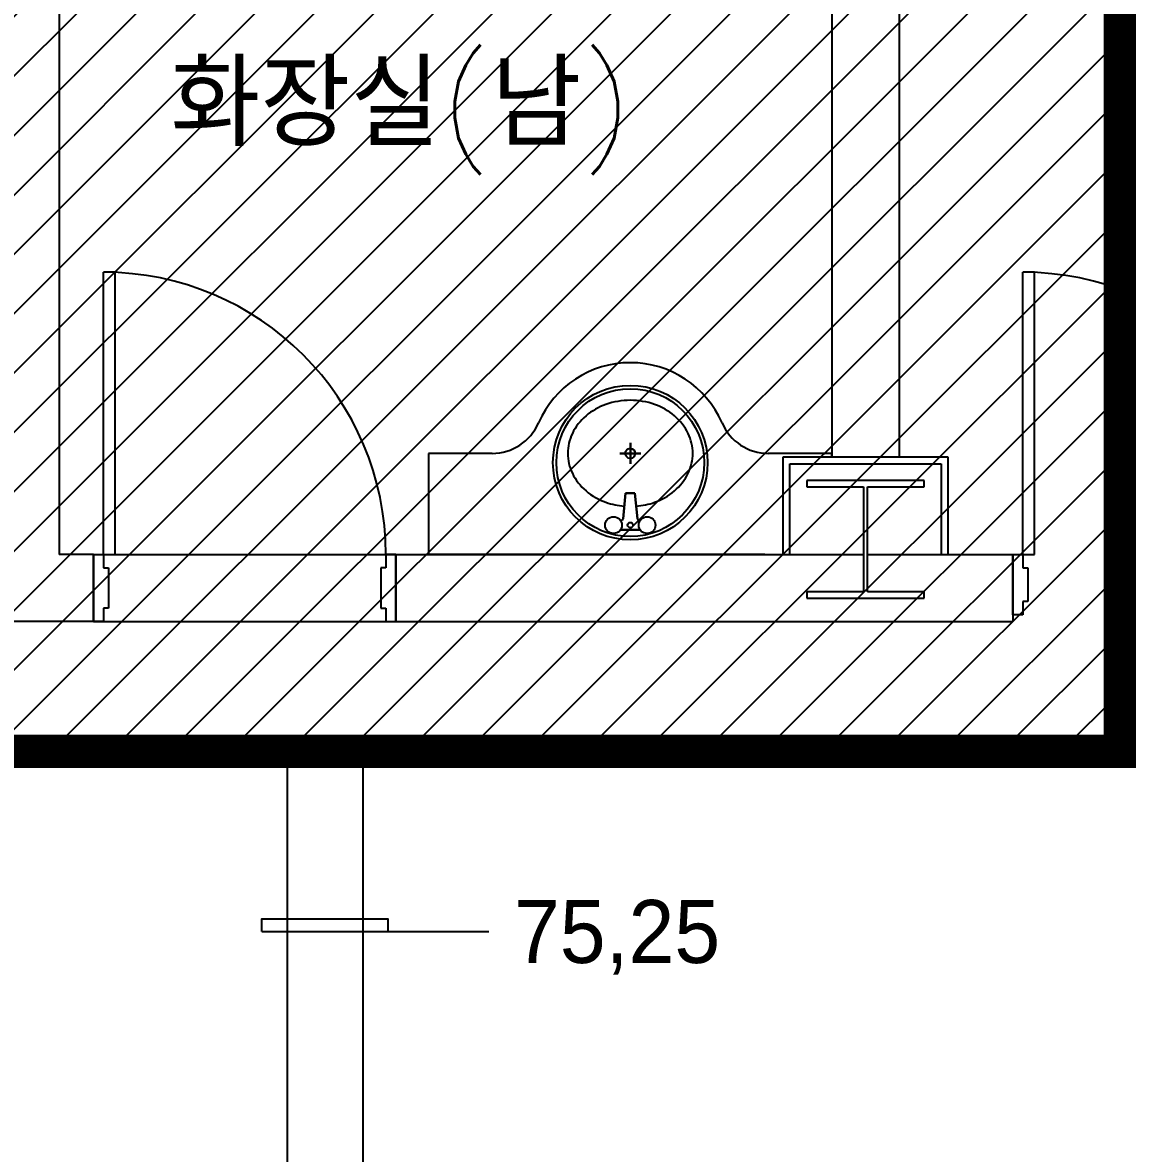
# Model space of a CAD drawing. Header units: millimetres. Extents: x 83956 to 461956, y 36707 to 125807.
# Drawn here: x 227787 to 231075, y 52418 to 55784 of the extents above; entities that cross this region are included whole.
import ezdxf

# ---------------------------------------------------------------- set-up
doc = ezdxf.new("R2010")
doc.units = ezdxf.units.MM
doc.header["$LTSCALE"] = 100
doc.header["$MEASUREMENT"] = 0
doc.linetypes.add('HID', pattern=[2.3, 1.5, -0.8])
doc.layers.add('ARCH', color=9, linetype='CONTINUOUS')
doc.layers.add('PIPE', color=3, linetype='CONTINUOUS')
doc.styles.add('GHS', font='romans.shx', dxfattribs={"bigfont": 'ghs.shx'})
doc.styles.add('gr', font='Gulim.ttf')

msp = doc.modelspace()

# ---------------------------------------------------------------- hatches: boundary and pattern name
at = {"layer": 'PIPE', "ltscale": 2}
h = msp.add_hatch(dxfattribs=at)
h.set_pattern_fill('ANSI31', color=1, scale=1000, style=0)
h.set_pattern_definition([(45, (-1494911.26, -8621795.83), (-88.3883476, 88.3883476), [])])
h.paths.add_polyline_path([(224388, 57950.6), (231053.8, 57950.6), (231053.8, 53615.1), (224388, 53615.1)])

# ---------------------------------------------------------------- linework, layer by layer
at = {"layer": 'ARCH'}
for p, q in [((227895.3, 57301.3), (227895.3, 54201.3)), ((230195.3, 57301.3), (230195.3, 54491.3)), ((230395.3, 57301.3), (230395.3, 54491.3)), ((228062.8, 55041.3), (228027.8, 55041.3)), ((228027.8, 54201.3), (228027.8, 55041.3)), ((228062.8, 54201.3), (228062.8, 55041.3)), ((230798.4, 55041.3), (230763.4, 55041.3)), ((230763.4, 54201.3), (230763.4, 55041.3)), ((230798.4, 54201.3), (230798.4, 55041.3)), ((229594.7, 54533.1), (229594.7, 54471.1)), ((229595.9, 54533.1), (229595.9, 54471.1)), ((229184.5, 54502.1), (228995.3, 54502.1)), ((228995.3, 54502.1), (228995.3, 54202.1)), ((229564.2, 54502), (229626.3, 54502)), ((229626.3, 54502), (229564.2, 54502)), ((230195.3, 54502.1), (230006.1, 54502.1)), ((230195.3, 54491.3), (230195.3, 54502.1)), ((230050.3, 54201.3), (230050.3, 54491.3)), ((230050.3, 54491.3), (230540.3, 54491.3)), ((230070.3, 54201.3), (230070.3, 54471.3)), ((230070.3, 54471.3), (230520.3, 54471.3)), ((230520.3, 54471.3), (230520.3, 54201.3)), ((230540.3, 54491.3), (230540.3, 54201.3)), ((230470.3, 54421.3), (230120.3, 54421.3)), ((230120.3, 54421.3), (230120.3, 54402.3)), ((230120.3, 54402.3), (230289.3, 54402.3)), ((230289.3, 54402.3), (230289.3, 54090.3)), ((230301.3, 54090.3), (230301.3, 54402.3)), ((230301.3, 54402.3), (230470.3, 54402.3)), ((230470.3, 54402.3), (230470.3, 54421.3)), ((229574, 54307.2), (229581.3, 54383.6)), ((229581.3, 54383.6), (229574, 54307.2)), ((229581.3, 54383.6), (229609.3, 54383.6)), ((229609.3, 54383.6), (229581.3, 54383.6)), ((229609.3, 54383.6), (229616.5, 54307.2)), ((229616.5, 54307.2), (229609.3, 54383.6)), ((229566, 54302.6), (229569.1, 54302.6)), ((229569.1, 54302.6), (229566, 54302.6)), ((229621.5, 54302.6), (229624.5, 54302.6)), ((229624.5, 54302.6), (229621.5, 54302.6)), ((229566, 54274.6), (229624.5, 54274.6)), ((229624.5, 54274.6), (229566, 54274.6)), ((227997.8, 54201.3), (227895.3, 54201.3)), ((227997.8, 54201.3), (227997.8, 54001.3)), ((227997.8, 54201.3), (228897.8, 54201.3)), ((227997.8, 54201.3), (228027.8, 54201.3)), ((227997.8, 54001.3), (227997.8, 54201.3)), ((228027.8, 54201.3), (228062.8, 54201.3)), ((228027.8, 54201.3), (228027.8, 54161.3)), ((228897.8, 54201.3), (228867.8, 54201.3)), ((228867.8, 54201.3), (228867.8, 54161.3)), ((228897.8, 54201.3), (228897.8, 54001.3)), ((228897.8, 54201.3), (230289.3, 54201.3)), ((228897.8, 54001.3), (228897.8, 54201.3)), ((228995.3, 54202.1), (229995.3, 54202.1)), ((230301.3, 54201.3), (230733.4, 54201.3)), ((230733.4, 54201.3), (230733.4, 54001.3)), ((230733.4, 54201.3), (230763.4, 54201.3)), ((230733.4, 54021.3), (230733.4, 54201.3)), ((230763.4, 54201.3), (230798.4, 54201.3)), ((230763.4, 54201.3), (230763.4, 54161.3)), ((228027.8, 54161.3), (228042.8, 54161.3)), ((228042.8, 54161.3), (228042.8, 54041.3)), ((228867.8, 54161.3), (228852.8, 54161.3)), ((228852.8, 54161.3), (228852.8, 54041.3)), ((230763.4, 54161.3), (230778.4, 54161.3)), ((230778.4, 54161.3), (230778.4, 54061.3)), ((230289.3, 54090.3), (230120.3, 54090.3)), ((230120.3, 54090.3), (230120.3, 54071.3)), ((230120.3, 54071.3), (230470.3, 54071.3)), ((230470.3, 54090.3), (230301.3, 54090.3)), ((230470.3, 54071.3), (230470.3, 54090.3)), ((228042.8, 54041.3), (228027.8, 54041.3)), ((228027.8, 54041.3), (228027.8, 54001.3)), ((228852.8, 54041.3), (228867.8, 54041.3)), ((228867.8, 54041.3), (228867.8, 54001.3)), ((230778.4, 54061.3), (230763.4, 54061.3)), ((230763.4, 54061.3), (230763.4, 54021.3)), ((227997.8, 54001.3), (227605.8, 54001.3)), ((227997.8, 54001.3), (228897.8, 54001.3)), ((228027.8, 54001.3), (227997.8, 54001.3)), ((228867.8, 54001.3), (228897.8, 54001.3)), ((228897.8, 54001.3), (230733.4, 54001.3)), ((230763.4, 54021.3), (230733.4, 54021.3))]:
    msp.add_line(p, q, dxfattribs=at)
at = {"layer": 'ARCH', "linetype": 'ByBlock', "ltscale": 2}
for p, q in [((228027.8, 54201.3), (228867.8, 54201.3)), ((228027.8, 54001.3), (228867.8, 54001.3))]:
    msp.add_line(p, q, dxfattribs=at)
at = {"layer": 'ARCH'}
for centre, radius in [((229595.3, 54474.6), 230), ((229595.3, 54474.6), 230), ((229595.3, 54474.6), 220), ((229595.3, 54474.6), 220), ((229595.3, 54502.1), 15), ((229595.3, 54502.1), 15), ((229545.3, 54288.6), 25), ((229545.3, 54288.6), 25), ((229645.3, 54288.6), 25), ((229645.3, 54288.6), 25), ((229595.3, 54288.6), 8), ((229595.3, 54288.6), 8)]:
    msp.add_circle(centre, radius, dxfattribs=at)
for centre, radius, start, end in [((228027.8, 54201.3), 840, 360, 90), ((230763.4, 54201.3), 840, 0, 90), ((229595.3, 54474.6), 297.5, 23.3688, 156.6312), ((229584.9, 54471.3), 187.1, 109.3849, 130.3466), ((229584.9, 54471.3), 187.1, 109.3849, 130.3466), ((229595.3, 54441.7), 218.4, 90, 109.3849), ((229595.3, 54441.7), 218.4, 90, 109.3849), ((229595.3, 54441.7), 218.4, 70.6151, 90), ((229595.3, 54441.7), 218.4, 70.6151, 90), ((229605.7, 54471.3), 187.1, 49.6534, 70.6151), ((229605.7, 54471.3), 187.1, 49.6534, 70.6151), ((229568.9, 54490.1), 162.4, 130.3466, 154.0053), ((229568.9, 54490.1), 162.4, 130.3466, 154.0053), ((229621.6, 54490.1), 162.4, 25.9947, 49.6534), ((229621.6, 54490.1), 162.4, 25.9947, 49.6534), ((229184.5, 54652.1), 150, 270, 336.6312), ((230006.1, 54652.1), 150, 203.3688, 270), ((229544.2, 54502.1), 134.9, 154.0053, 180), ((229544.2, 54502.1), 134.9, 154.0053, 180), ((229646.3, 54502.1), 134.9, 0, 25.9947), ((229646.3, 54502.1), 134.9, 0, 25.9947), ((229544.2, 54502.1), 134.9, 180, 205.9947), ((229544.2, 54502.1), 134.9, 180, 205.9947), ((229646.3, 54502.1), 134.9, 334.0053, 360), ((229646.3, 54502.1), 134.9, 334.0053, 360), ((229568.9, 54514.2), 162.4, 205.9947, 229.6534), ((229568.9, 54514.2), 162.4, 205.9947, 229.6534), ((229621.6, 54514.2), 162.4, 310.3466, 334.0053), ((229621.6, 54514.2), 162.4, 310.3466, 334.0053), ((229584.9, 54533), 187.1, 229.6534, 250.6151), ((229584.9, 54533), 187.1, 229.6534, 250.6151), ((229605.7, 54533), 187.1, 289.3849, 310.3466), ((229605.7, 54533), 187.1, 289.3849, 310.3466), ((229595.3, 54562.5), 218.4, 250.6151, 265.3623), ((229595.3, 54562.5), 218.4, 250.6151, 265.3623), ((229595.3, 54562.5), 218.4, 274.6377, 289.3849), ((229595.3, 54562.5), 218.4, 274.6377, 289.3849), ((229569.1, 54307.6), 5, 270, 354.6091), ((229569.1, 54307.6), 5, 270, 354.6091), ((229621.5, 54307.6), 5, 185.3909, 270), ((229621.5, 54307.6), 5, 185.3909, 270)]:
    msp.add_arc(centre, radius, start, end, dxfattribs=at)
at = {"layer": 'PIPE', "color": 4, "ltscale": 2}
msp.add_line((228574.1, 53615.1), (228574.1, 51759), dxfattribs=at)
at = {"layer": 'PIPE', "ltscale": 2}
msp.add_line((228799.1, 53615.1), (228799.1, 51744), dxfattribs=at)
at = {"layer": 'PIPE', "color": 1, "ltscale": 2}
msp.add_line((228499.1, 53078.7), (229174.1, 53078.7), dxfattribs=at)
at = {"layer": 'PIPE', "linetype": 'HID', "ltscale": 2, "const_width": 100}
msp.add_lwpolyline([(224388, 57950.6), (231053.8, 57950.6), (231053.8, 53615.1), (224388, 53615.1)], close=True, dxfattribs=at)
at = {"layer": 'PIPE', "color": 1, "ltscale": 2}
msp.add_lwpolyline([(228499.1, 53078.7), (228499.1, 53116.2), (228874.1, 53116.2), (228874.1, 53078.7)], dxfattribs=at)

# ---------------------------------------------------------------- texts
at = {"layer": 'ARCH', "style": 'GHS'}
msp.add_text('화장실(남)', height=253.12, dxfattribs=at).set_placement((228226.7, 55416.6))
at = {"layer": 'PIPE', "color": 2, "ltscale": 2, "style": 'gr'}
msp.add_text('75,25', height=187.5, dxfattribs=at).set_placement((229249.1, 52985))

doc.saveas('drawing.dxf')
